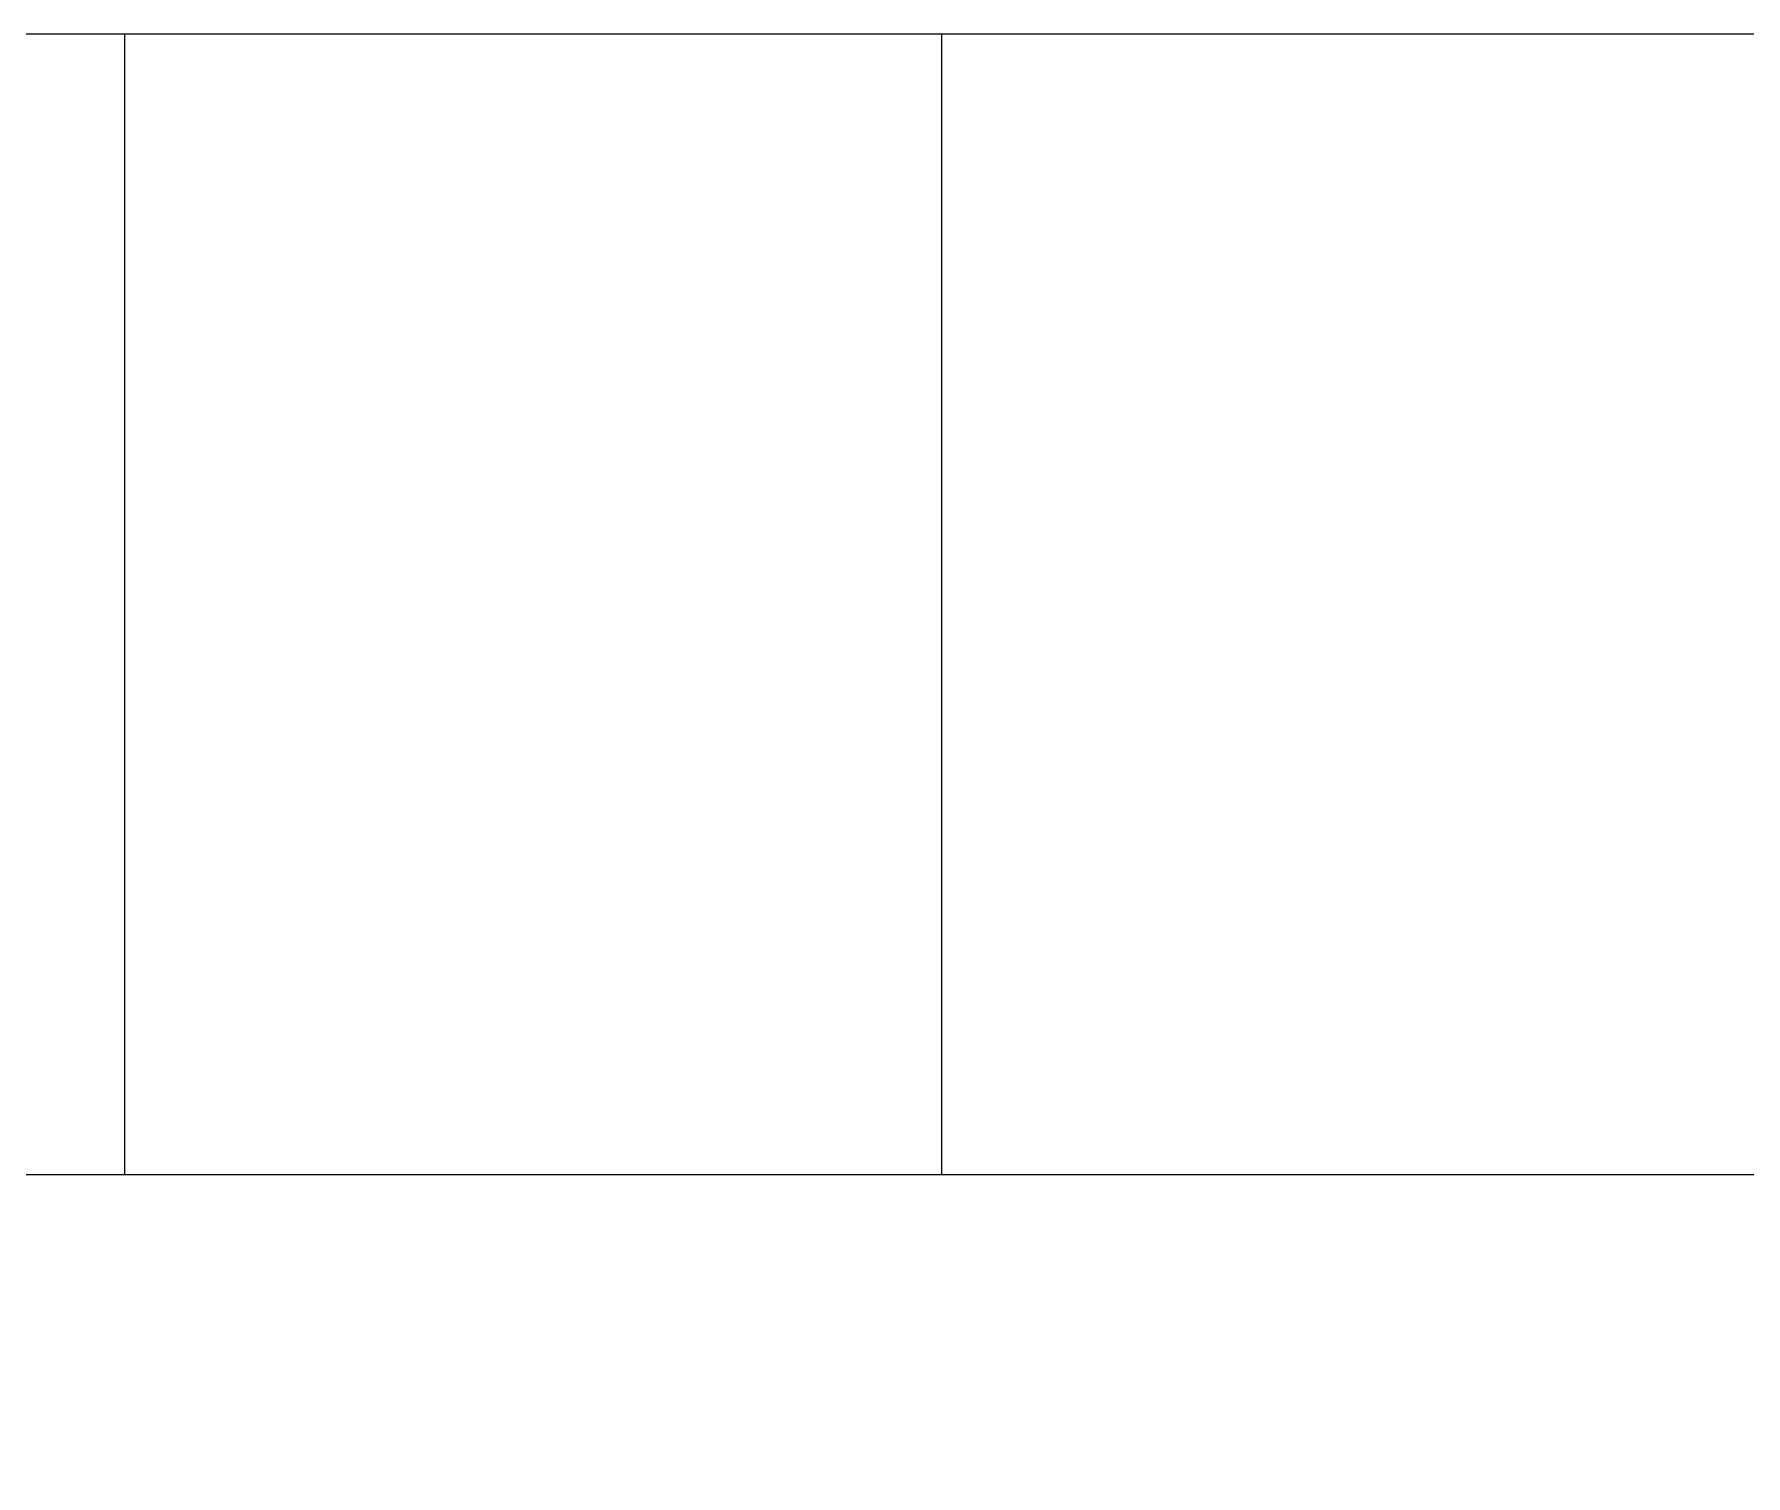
# Model space of a CAD drawing. Header units: millimetres. Extents: x -580 to 580, y -723 to 723.
# Drawn here: x -225.61 to -175.8, y 66.61 to 108.54 of the extents above; entities that cross this region are included whole.
import ezdxf

# ---------------------------------------------------------------- set-up
doc = ezdxf.new("R2010")
doc.units = ezdxf.units.MM
doc.header["$MEASUREMENT"] = 0
doc.layers.add('Camada 1', color=7, linetype='Continuous')

msp = doc.modelspace()

# ---------------------------------------------------------------- linework, layer by layer
at = {"layer": 'Camada 1', "color": 250, "lineweight": 9}
msp.add_open_spline([(-391.7318, 108.5429), (-391.7318, 108.5429), (-130.7705, 108.5429), (-130.7705, 108.5429), (-130.7705, 108.5429), (-130.7705, 108.5429), (-130.7705, -65.8385), (-130.7705, -65.8385), (-130.7705, -65.8385), (-130.7705, -65.8385), (-161.5013, -65.8385), (-161.5013, -65.8385), (-161.5013, -65.8385), (-161.5013, -65.8385), (-161.5013, 75.3731), (-161.5013, 75.3731), (-161.5013, 75.3731), (-161.5013, 75.3731), (-322.468, 75.3731), (-322.468, 75.3731), (-322.468, 75.3731), (-322.468, 75.3731), (-322.468, -64.8635), (-322.468, -64.8635), (-322.468, -64.8635), (-322.468, -64.8635), (-342.2232, -64.8635), (-342.2232, -64.8635), (-342.2232, -64.8635), (-342.2232, -64.8635), (-342.2232, -82.9101), (-342.2232, -82.9101), (-342.2232, -82.9101), (-342.2232, -82.9101), (-391.7318, -82.9101), (-391.7318, -82.9101), (-391.7318, -82.9101), (-391.7318, -82.9101), (-391.7318, 108.5429), (-391.7318, 108.5429), (-391.7318, 108.5429), (-391.7318, 108.5429), (-391.7318, 108.5429), (-391.7318, 108.5429)], degree=3, knots=[0, 0, 0, 0, 0.0833333, 0.0833333, 0.0833333, 0.0833333, 0.1666667, 0.1666667, 0.1666667, 0.1666667, 0.25, 0.25, 0.25, 0.25, 0.3333333, 0.3333333, 0.3333333, 0.3333333, 0.4166667, 0.4166667, 0.4166667, 0.4166667, 0.5, 0.5, 0.5, 0.5, 0.5833333, 0.5833333, 0.5833333, 0.5833333, 0.6666667, 0.6666667, 0.6666667, 0.6666667, 0.75, 0.75, 0.75, 0.75, 0.8333333, 0.8333333, 0.8333333, 0.8333333, 1, 1, 1, 1], dxfattribs=at)
at = {"layer": 'Camada 1', "color": 2, "lineweight": 9}
for points in [[(-222.9756, 75.3731), (-222.9756, 75.3731), (-222.9756, 108.5429), (-222.9756, 108.5429)], [(-199.1964, 75.3731), (-199.1964, 75.3731), (-199.1964, 108.5429), (-199.1964, 108.5429)]]:
    msp.add_open_spline(points, degree=3, dxfattribs=at)

doc.saveas('drawing.dxf')
